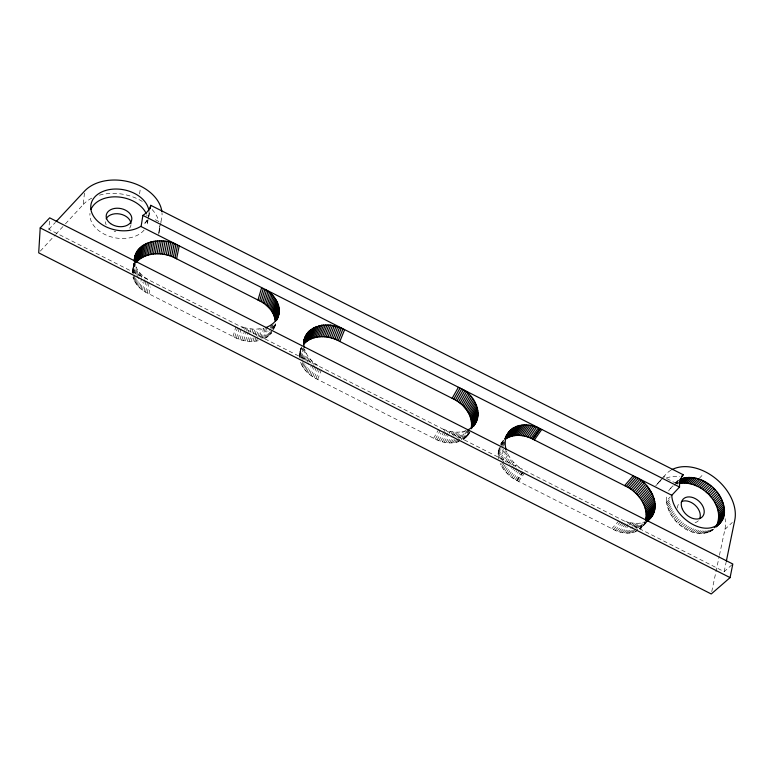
<?xml version="1.0" encoding="UTF-8"?>
<svg xmlns="http://www.w3.org/2000/svg" width="774" height="774" viewBox="0 0 774 774"><rect width="100%" height="100%" fill="white"/><g stroke="black" fill="none" stroke-linecap="round" stroke-linejoin="round"><path stroke-width="0.58" stroke-dasharray="3.87 2.9" d="M299.577 357.685L299.596 353.244L301.279 347.749M503.835 451.039L498.698 458.663L498.127 453.893L498.978 447.943M135.305 263.634L132.925 268.762L132.402 272.941L133.863 262.86M731.943 564.778L724.183 571.647L48.888 229.346L49.526 220.145M65.451 223.821L83.292 204.471L84.656 191.014M275.273 323.6L273.957 329.085L275.931 323.097M139.552 193.926L140.568 187.318M132.451 271.529L133.757 263.063M133.341 267.417L134.095 262.696M132.664 273.193L134.55 261.428M133.883 266.111L134.444 262.57M133.244 272.284L134.753 262.87C136.166 270.116 141.7 275.844 147.921 279.414M133.573 273.715L135.082 264.311M258.255 340.734C249.721 342.524 240.617 340.812 233.071 336.526L149.005 293.907C142.271 290.908 136.06 285.751 133.447 278.669L135.537 265.753M134.018 280.082L134.782 275.389M134.976 274.219L136.118 267.175M134.705 281.484L135.286 277.963M136.05 273.27L136.824 268.578M135.518 282.858L136.669 275.825M136.863 274.654L137.637 269.962M136.437 284.193L138.575 271.316M147.553 222.767L148.105 219.477M148.289 218.374L148.831 215.095M137.462 285.5L138.836 277.305M139.03 276.134L139.62 272.632M148.918 216.488L149.663 212.018M138.594 286.757L139.581 280.914M140.375 276.241L140.762 273.899M139.833 287.967L141.419 278.621M141.623 277.46L142.019 275.118M141.158 289.118L142.368 282.123M142.58 290.221L144.806 277.392M144.08 291.247L145.918 280.769M145.657 292.214L147.505 281.736M147.302 293.104L149.169 282.636M158.651 233.003L159.918 225.921M159.212 232.19L161.553 219.187M149.005 293.907L150.262 286.941M724.183 571.647L726.109 562.282M711.741 591.636L719.201 556.409M719.452 555.229L724.919 529.397A41.583 29.431 42 0 0 725.112 518.619M233.071 336.526L235.906 326.531M234.715 337.416L237.57 327.431M236.418 338.228L239.292 328.253M238.179 338.954L241.062 328.989M239.969 339.583L241.904 332.955M241.788 340.134L244.4 331.291M244.719 330.188L245.377 327.983L254.791 329.337L263.75 328.234L260.635 338.122M243.636 340.589L246.258 331.756M246.587 330.653L247.245 328.447M245.503 340.947L249.131 328.815M247.37 341.208L249.692 333.497M250.031 332.394L251.028 329.085M249.238 341.373L250.573 336.971M251.908 332.559L252.914 329.26M251.095 341.44L252.101 338.141M253.446 333.739L254.791 329.337M252.934 341.411L254.627 335.906M254.965 334.813L256.658 329.308M254.743 341.286L256.107 336.884M256.446 335.781L258.487 329.182M256.523 341.053L257.548 337.754M257.887 336.661L260.287 328.969M259.629 336.342L262.047 328.65M261.912 338.712L265.395 327.731M266.624 328.234L263.131 339.206L267.378 336.903L271.771 332.791M264.621 338.519L267.078 330.837M266.043 337.754L268.152 331.166M267.378 336.903L269.845 329.221M270.203 328.128L271.268 324.838M268.617 335.974L270.745 329.395M271.103 328.302L272.167 325.003M269.768 334.978L271.548 329.492M271.906 328.399L273.328 324.006M270.823 333.913L272.245 329.531M272.603 328.428L273.319 326.231M272.835 329.492L274.267 325.109M273.328 329.405L275.118 323.919M273.696 329.269L275.496 323.774M274.46 327.76L275.544 324.461M300.206 350.409L302.179 345.02M299.848 351.812L301.415 347.497M299.596 353.244L301.57 347.855M299.47 354.705L301.831 348.242M299.461 356.185L302.218 348.658M299.964 356.611L303.127 348.01M300.196 358.12L303.756 348.455M301.338 357.491L304.511 348.9C306.61 356.33 312.29 362.28 318.859 366.063M301.812 359.001L304.985 350.419M459.35 441.432C450.874 444.469 441.286 442.631 433.614 438.258L317.65 379.424C310.606 376.28 304.337 370.872 301.202 363.722L302.402 360.51M302.798 359.436L305.585 351.928M301.908 365.202L303.505 360.916M303.901 359.852L306.291 353.428M302.711 366.663L307.123 354.898M303.631 368.095L306.04 361.681M306.446 360.616L308.052 356.34M304.656 369.488L307.075 363.083M307.471 362.019L309.087 357.743M305.769 370.833L308.603 363.374M309.01 362.309L310.229 359.107M306.988 372.139L309.019 366.808M310.645 362.551L311.458 360.423M308.294 373.387L311.564 364.873M311.97 363.809L312.783 361.681M309.677 374.577L314.196 362.88M311.148 375.69L315.676 364.012M312.686 376.745L316.411 367.195M314.283 377.722L318.027 368.182M315.937 378.612L319.701 369.082M317.65 379.424L321.433 369.904M645.09 521.986L643.117 525.807L640.233 528.952L646.338 522.605M470.079 431.669L466.916 436.488L462.204 440.135L468.763 429.406M433.614 438.258L438.703 429.386M435.288 439.158L440.396 430.296M436.991 439.971L440.987 433.082M438.742 440.687L443.308 432.821M443.879 431.844L445.031 429.88C451.629 432.395 459.146 433.101 465.88 430.702L460.54 439.477M440.503 441.306L445.669 432.473M442.293 441.838L447.478 433.005M444.083 442.264L448.707 434.417M449.288 433.44L450.439 431.486M445.882 442.583L448.785 437.687M451.097 433.769L452.258 431.815M447.672 442.805L451.745 435.956M452.326 434.978L454.077 432.037M449.442 442.922L452.945 437.049M453.535 436.072L455.867 432.163M451.194 442.931L454.715 437.068M455.296 436.091L457.637 432.182M452.916 442.834L455.857 437.949M456.447 436.971L459.379 432.086M454.599 442.631L456.96 438.732M457.55 437.755L461.081 431.892M456.244 442.331L458.014 439.409M458.605 438.432L462.736 431.602M457.821 441.935L459.601 439.003M460.191 438.026L464.342 431.195M461.41 439.855L467.361 430.102M463.51 439.351L469.479 429.599M464.739 438.481L468.928 431.65M465.871 437.523L469.47 431.669M466.916 436.488L469.315 432.589M467.864 435.385L469.915 432.26M500.71 444.295L504.135 438.974M500.778 444.005L503.768 439.796M501.388 443.686L503.932 439.845M500.894 445.06L505.354 438.345M498.601 449.365L500.507 446.492M501.146 445.534L505.606 438.819M498.33 450.836L501.513 446.047M502.152 445.089L505.345 440.3M498.175 452.345L502.636 445.65M503.274 444.692L505.19 441.819M498.127 453.893L502.607 447.198M503.245 446.24L505.161 443.376M498.204 455.46L502.045 449.733M498.398 457.057L503.516 449.423M500.401 458.363L505.548 450.749M500.933 459.979L506.728 451.426C509.621 459.069 515.523 465.329 522.537 469.383M502.229 460.636L507.386 453.042M636.547 531.283C628.556 534.892 619.171 532.87 611.828 528.661L518.59 481.38C511.179 478.061 504.774 472.334 501.039 465.077L508.15 454.648M501.891 466.645L504.484 462.862M505.132 461.914L509.021 456.225M502.848 468.183L506.099 463.452M506.747 462.513L509.998 457.782M503.903 469.692L507.812 464.023M508.46 463.075L511.072 459.301M505.045 471.153L508.973 465.493M509.621 464.545L512.233 460.772M506.283 472.566L510.869 465.967M511.527 465.029L513.491 462.194M507.599 473.92L514.826 463.568M508.992 475.217L514.265 467.699M514.923 466.751L516.239 464.874M510.453 476.436L516.403 467.989M511.982 477.597L517.951 469.16M513.559 478.671L519.557 470.244M515.194 479.667L521.202 471.25M516.519 480.373L522.547 471.966M516.877 480.567L522.905 472.159M517.245 480.741L523.282 472.343M518.59 481.38L524.637 472.982M611.828 528.661L618.929 520.786M613.511 529.571L620.632 521.705M660.948 479.725L656.913 484.176A42.764 30.283 42.1 0 1 662.118 479.948M661.751 478.835L665.785 474.394M615.224 530.384L622.364 522.527M655.665 485.946L662.931 477.955M616.955 531.099L624.115 523.253M618.697 531.709L625.876 523.872M40.325 251.095L54.915 235.257M55.728 234.377L64.648 224.702M620.448 532.212L629.243 522.644L637.902 523.582L645.506 521.753L638.173 529.551M622.199 532.618L628.614 525.662M629.407 524.791L631.013 523.05M623.941 532.909L627.956 528.565M631.168 525.091L632.774 523.35M625.653 533.083L631.294 527.007M632.097 526.146L634.506 523.534M668.639 490.968A29.789 21.004 41.9 0 1 670.216 488.713L673.264 485.975M671.019 470.157A43.334 30.38 41.8 0 0 663.744 477.065L675.509 483.024L677.463 481.109L675.944 482.734M627.346 533.16L632.997 527.084M633.8 526.214L636.218 523.611M48.888 229.346L55.399 222.38M670.216 488.713L673.245 485.462M675.509 483.024L678.595 479.716M629.001 533.112L631.429 530.519M634.661 527.046L637.902 523.582M676.292 482.724L678.566 480.286M674.444 485.24L678.237 481.176M630.626 532.967L639.527 523.427M676.466 483.798L677.985 482.173M678.556 482.454L677.037 484.079L678.43 483.653M632.194 532.706L635.435 529.242M636.247 528.371L641.114 523.176M637.766 528.003L642.643 522.808M635.154 531.864L644.113 522.334M639.488 528.865L646.822 521.076M639.904 528.952L648.061 520.292M643.117 525.807L646.387 522.334M713.676 529.339C694.52 542.313 667.923 521.666 666.472 500.913L670.274 496.879M666.608 502.519L670.41 498.495M666.859 504.155L670.671 500.13M667.217 505.809L671.793 500.981M667.691 507.473L671.513 503.458M668.272 509.147L672.103 505.132M699.299 478.332L703.924 473.504M668.959 510.811L673.564 506.002M669.752 512.465L674.367 507.676M670.642 514.11L674.493 510.114M502.49 441.712L503.487 440.687M671.629 515.726L676.273 510.946M672.712 517.313L677.366 512.533M673.893 518.861L677.772 514.884M675.141 520.36L679.03 516.393M676.476 521.811L680.375 517.845M677.889 523.195L681.797 519.238M679.359 524.52L683.278 520.573M680.888 525.769L684.816 521.831M682.475 526.949L687.196 522.227M684.1 528.042L688.841 523.321M685.764 529.048L689.721 525.12M687.467 529.967L691.434 526.039M689.189 530.78L693.959 526.078M690.921 531.496L694.907 527.587M692.662 532.115L696.668 528.207M694.413 532.628L699.212 527.936M696.145 533.025L700.16 529.126M697.867 533.315L701.892 529.416M699.561 533.499L703.595 529.61M701.225 533.576L706.072 528.903M702.85 533.528L707.707 528.865M704.437 533.383L708.481 529.484M705.965 533.112L710.019 529.222M707.436 532.744L711.49 528.855M708.839 532.27L712.09 529.155M710.164 531.68L712.602 529.348M711.422 530.993L713.048 529.445M724.919 529.397L732.32 522.45M629.243 522.644L623.95 520.776M245.377 327.983L239.93 326.038M443.26 429.144L445.031 429.88M155.264 219.7L160.557 222.37A43.005 30.022 10.8 0 0 161.989 212.56M500.294 463.491L501.039 465.077M300.622 362.222L301.202 363.722M133.002 277.237L133.447 278.669M83.292 204.471A41.274 29.083 10.6 0 1 91.942 198.047M99.43 195.164A41.274 29.083 10.6 0 1 138.701 199.431A42.444 29.925 10.5 0 1 142.532 201.579M159.647 225.592A42.444 29.925 10.5 0 1 158.612 234.328M152.12 209.483A42.444 29.925 10.5 0 1 158.815 221.132M666.308 478.003A42.764 30.283 42.1 0 1 679.92 476.591M698.371 520.728A12.974 9.191 42 0 1 693.901 522.866M677.434 508.112A12.974 9.191 42 0 1 680.356 502.21M130.99 224.644A12.877 9.075 10.5 0 1 128.426 229.394M115.781 231.687A12.877 9.075 10.5 0 1 114.155 231.223M106.135 224.712A12.877 9.075 10.5 0 1 105.477 221.693M147.341 220.271A29.799 20.792 10.8 0 1 143.596 224.702M146.992 220.135A29.412 20.521 10.8 0 1 143.296 224.508M149.024 212.424A29.412 20.521 10.8 0 1 148.55 216.401M666.472 500.913A29.789 21.004 41.9 0 1 667.053 494.886M147.747 220.097A29.189 20.492 10.7 0 1 146.354 226.588M144.099 230.091A29.189 20.492 10.7 0 1 110.44 236.67A29.189 20.492 10.7 0 1 89.978 213.314M146.673 214.708A29.189 20.492 10.7 0 1 147.118 216.052"/><path stroke-width="1.16" d="M671.793 495.273L141.091 226.559L142.89 215.404A30.128 20.84 11.1 0 0 150.785 205.323L683.229 474.752A30.36 21.101 41.5 0 0 679.543 487.049L671.793 495.273C672.277 517.284 708.936 542.69 723.342 518.222C729.95 495.35 701.689 470.176 679.756 479.551M277.344 318.965C282.994 307.636 275.254 294.71 264.931 289.399L261.206 301.667C268.22 305.662 274.315 312.444 275.225 320.726L279.162 308.603M722.065 520.718L716.347 526.175C726.264 504.861 701.379 480.228 679.882 483.324L685.222 477.635M467.361 430.102C486.043 421.869 477.239 395.582 461.691 388.983L455.393 399.974L339.844 341.489C328.902 335.142 312.87 334.223 303.708 344.159L308.052 332.269L309.078 331.195L314.06 327.673L321.878 325.206L330.692 325.099L341.315 328.06L336.593 339.834M477.916 416.712L471.308 427.49C472.991 416.025 464.961 405.373 455.393 399.974M40.209 227.904L38.7 252.856L711.248 593.977L730.085 577.617L732.814 564.023L49.691 217.842L40.209 227.904L730.085 577.617M646.822 521.076C663.957 509.747 651.495 484.611 636.509 477.452L627.898 487.31L534.379 439.942C525.856 435.046 514.381 433.247 505.751 438.877L512.794 428.293L518.27 425.768L524.646 424.829L531.515 425.516L538.414 427.79L531.099 438.287M654.533 511.014L645.535 520.592C648.699 507.076 639.218 493.783 627.898 487.31M261.206 301.667L173.347 257.162L175.911 244.313C161.35 236.641 134.037 241.159 134.55 261.428M134.318 259.522L134.695 257.171M134.241 260.509L134.995 255.788M134.289 261.515L135.411 254.443M134.637 261.389L135.963 253.137M135.102 261.312L136.621 251.869M135.498 262.454L137.395 250.65M136.185 262.473L138.285 249.48M139.281 248.377L137.172 261.36C146.615 252.16 161.843 252.092 173.347 257.162M138.256 260.316L140.384 247.332M139.436 259.338L141.584 246.355M140.713 258.429L142.871 245.445M142.077 257.587L144.245 244.613M150.224 208.67L150.785 205.323M143.509 256.833L145.696 243.858M145.028 256.155L147.224 243.181M146.605 255.555L148.831 242.581M148.24 255.043L150.485 242.078M149.933 254.617L152.197 241.652M151.665 254.278L153.958 241.324M153.446 254.027L155.748 241.082M155.245 253.872L157.577 240.927M157.083 253.804L159.434 240.869M158.922 253.824L161.302 240.898M160.779 253.94L163.179 241.024M162.627 254.143L165.055 241.236M164.475 254.433L166.923 241.536M166.313 254.81L168.78 241.923M168.122 255.275L170.609 242.397M169.903 255.817L172.418 242.959M171.644 256.455L174.189 243.597M175.001 257.945L177.585 245.106M176.588 258.806L179.191 245.977M726.351 561.111L734.778 520.138A42.135 29.528 41.7 0 0 705.462 471.888A43.334 30.38 41.8 0 0 672.026 469.605M257.955 300.022L261.641 287.734M259.609 300.815L263.315 288.528M262.744 302.605L266.488 290.347M264.224 303.602L267.988 291.353M265.627 304.675L269.41 292.437M266.962 305.798L270.765 293.569M268.21 306.978L272.022 294.759M269.371 308.216L273.203 296.007M270.436 309.494L274.286 297.293M271.413 310.809L275.273 298.629M272.284 312.164L276.163 299.993M273.048 313.547L276.947 301.386M273.706 314.96L277.614 302.808M274.257 316.392L278.176 304.24M274.693 317.824L278.621 305.691M275.012 319.275L278.95 307.143M275.67 321.065L279.25 310.055M276.347 320.291L279.221 311.487M276.918 319.507L279.075 312.909M277.005 319.797L278.804 314.302M308.052 332.269C304.434 336.313 303.05 342.089 304.153 347.381M303.747 340.705L305.014 337.183M303.65 341.266L305.614 335.868M303.959 341.092L306.32 334.61M303.979 342.05L307.133 333.41M304.714 343.085L309.078 331.195M305.827 342.089L310.19 330.198M307.017 341.16L311.4 329.279M308.294 340.318L312.686 328.437M309.648 339.554L314.06 327.673M311.08 338.886L315.502 326.996M312.57 338.296L317.011 326.415M314.128 337.793L318.578 325.922M315.734 337.387L320.204 325.515M317.388 337.077L321.878 325.206M278.417 315.666C276.473 321.587 271.161 325.815 265.395 327.731M319.082 336.854L323.59 324.993M320.804 336.738L325.332 324.877M322.555 336.709L327.102 324.857M324.325 336.777L328.892 324.935M326.106 336.932L330.692 325.099M327.886 337.193L332.501 325.37M329.666 337.541L334.3 325.728M331.427 337.986L336.09 326.183M333.178 338.519L337.861 326.715M334.9 339.138L339.602 327.344M338.238 340.618L342.988 328.853M339.844 341.489L344.614 329.734M452.122 398.32L458.382 387.31M453.777 399.113L460.056 388.103M456.96 400.922L463.287 389.941M458.479 401.948L464.826 390.976M459.94 403.051L466.306 392.089M461.343 404.212L467.728 393.26M462.668 405.431L469.073 394.498M463.916 406.718L470.35 395.795M465.097 408.053L471.54 397.139M466.18 409.436L472.653 398.533M467.186 410.859L473.669 399.964M468.086 412.319L474.588 401.435M468.899 413.8L475.41 402.935M469.605 415.319L476.136 404.463M470.205 416.847L476.745 406.002M470.698 418.386L477.258 407.55M471.085 419.924L477.655 409.107M471.356 421.472L477.935 410.655M471.521 423.001L478.1 412.203M471.56 424.52L478.158 413.732M471.492 426.019L478.1 415.241M471.618 427.945L477.626 418.163M471.269 428.748L472.459 426.793M473.011 426.406L477.21 419.566M473.688 425.806L476.697 420.921M473.514 426.397L476.058 422.227M505.809 436.613L509.505 431.137L512.794 428.293M505.683 436.904L509.505 431.137M504.764 438.761L510.511 430.102M505.219 438.781L511.614 429.154M506.999 438.103L514.052 427.519M508.325 437.426L515.387 426.842M509.718 436.836L516.8 426.261M511.179 436.352L518.27 425.768M512.688 435.956L519.789 425.381M514.255 435.665L521.366 425.1M515.852 435.481L522.992 424.907M517.496 435.394L524.646 424.829M519.17 435.404L526.339 424.849M508.595 432.25C504.841 437.213 504.387 443.995 506.186 449.8M520.863 435.52L528.052 424.974M522.566 435.733L529.774 425.197M524.288 436.052L531.515 425.516M526.01 436.468L533.257 425.942M527.723 436.981L534.989 426.464M529.426 437.591L536.711 427.084M532.406 438.906L539.739 428.419M532.764 439.071L540.097 428.583M533.112 439.264L540.455 428.777M534.379 439.942L541.742 429.473M624.608 485.646L633.18 475.768M626.272 486.43L634.854 476.561M629.494 488.268L638.124 478.429M631.052 489.313L639.701 479.483M632.561 490.435L641.24 480.615M634.022 491.635L642.72 481.825M635.425 492.903L644.142 483.102M636.76 494.228L645.506 484.447M638.028 495.612L646.793 485.84M639.227 497.053L648.012 487.291M640.34 498.533L649.144 488.791M641.365 500.062L650.189 490.329M642.304 501.62L651.147 491.906M643.155 503.206L652.018 493.502M643.9 504.812L652.782 495.128M644.549 506.438L653.449 496.763M645.1 508.063L654.011 498.408M645.535 509.698L654.465 500.052M645.874 511.324L654.814 501.687M646.096 512.939L655.046 503.313M56.212 221.509L84.656 191.014A41.815 29.18 10.8 0 1 140.742 186.215A43.005 30.022 10.8 0 1 161.863 211.447M646.213 514.536L655.172 504.919M681.681 476.407L683.229 474.752M646.213 516.103L655.181 506.506M679.32 481.641L682.358 478.39M646.096 517.642L655.075 508.044M679.195 482.841L683.761 477.964M645.874 519.141L654.862 509.553M681.391 483.102L686.731 477.413M646.735 520.244L654.088 512.417M646.996 520.718L653.537 513.772M682.939 482.986L688.289 477.297M647.151 521.134L652.879 515.049M647.209 521.473L652.114 516.258M647.586 521.154L651.244 517.4M684.526 482.966L689.895 477.297M686.151 483.063L691.521 477.394M687.805 483.266L693.185 477.587M689.47 483.566L694.868 477.897M691.153 483.963L696.561 478.303M692.846 484.476L698.264 478.816M694.53 485.075L699.957 479.425M696.213 485.772L701.65 480.132M697.877 486.565L703.324 480.925M699.522 487.446L704.988 481.815M701.138 488.413L706.614 482.792M702.715 489.468L708.21 483.847M704.253 490.6L709.758 484.979M705.743 491.8L711.267 486.198M707.184 493.067L712.709 487.475M708.558 494.402L714.102 488.81M709.874 495.795L715.428 490.213M711.113 497.247L716.685 491.674M712.283 498.737L717.866 493.173M713.367 500.275L718.959 494.712M714.363 501.842L719.975 496.289M715.273 503.439L720.894 497.895M716.095 505.054L721.716 499.52M716.811 506.689L722.442 501.155M717.421 508.325L723.071 502.81M717.933 509.969L723.593 504.454M718.349 511.604L724.009 506.099M718.64 513.23L724.319 507.734M718.833 514.836L724.512 509.34M718.911 516.413L724.599 510.927M718.872 517.961L724.57 512.475M718.727 519.46L724.425 513.984M718.475 520.921L724.174 515.455M718.108 522.334L723.816 516.868M717.624 523.679L723.342 518.222M714.238 527.791L715.863 526.243M717.043 524.966L722.752 519.509M716.376 526.533L721.271 521.86M716.114 527.007L720.371 522.914M142.89 215.404L679.543 487.049M681.42 501.6A12.974 9.191 42 0 1 695.265 505.306A12.974 9.191 42 0 1 699.696 518.696M106.183 218.81A12.877 9.075 10.5 0 1 119.922 214.011A12.877 9.075 10.5 0 1 130.98 223.454M140.82 226.347A29.412 20.521 10.8 0 1 95.202 218.558A29.412 20.521 10.8 0 1 110.701 189.378A29.412 20.521 10.8 0 1 148.937 211.07M90.993 209.396A29.189 20.492 10.7 0 1 117.938 196.935A29.189 20.492 10.7 0 1 146.112 213.382M682.455 509.311A13.052 9.201 41.9 0 0 702.318 516.839A13.052 9.201 41.9 0 0 693.456 497.779A13.052 9.201 41.9 0 0 682.455 509.311M110.605 223.609A12.955 9.095 10.7 0 0 131.609 220.367A12.955 9.095 10.7 0 0 114.794 208.4A12.955 9.095 10.7 0 0 110.605 223.609"/></g></svg>
